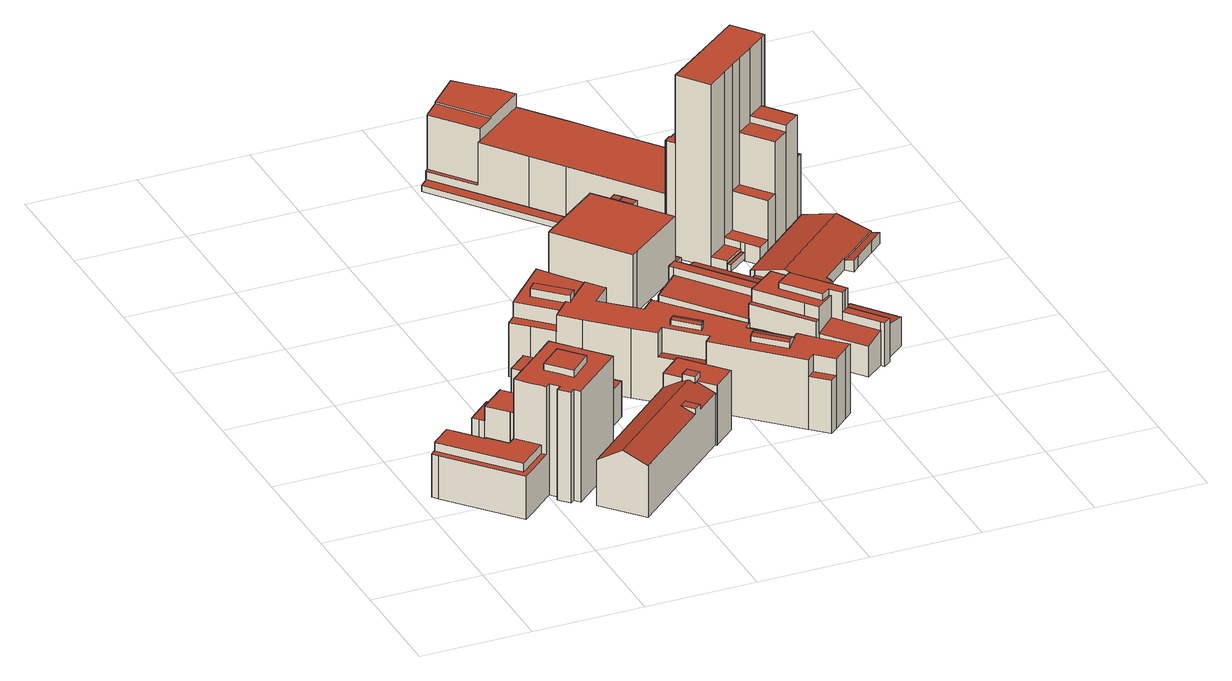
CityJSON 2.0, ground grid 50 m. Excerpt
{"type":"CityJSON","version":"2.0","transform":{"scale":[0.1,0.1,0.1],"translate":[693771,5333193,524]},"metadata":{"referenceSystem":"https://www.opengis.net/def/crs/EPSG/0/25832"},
"CityObjects":{
"building1":{"type":"Building","attributes":{"name":"Media Works Munich","Gemeindeschluessel":"09162000","HoeheDach":"588.160","HoeheGrund":"532.928","Methode":"2000","NiedrigsteTraufeDesGebaeudes":"538.990","Geometrietyp2DReferenz":"3000","function":"31001_2000","roofType":"1000","measuredHeight":55.23,"storeysAboveGround":14},"geometry":[{"type":"MultiSurface","lod":"2","boundaries":[[[0,1,2,3]],[[4,5,6,7]],[[8,9,10,11,12,13,14,15]],[[16,17,18,19]],[[20,21,22,23]],[[24,25,26,27]],[[28,29,30,31,32,5,4,33,34,35]],[[36,37,38,39]],[[40,41,42,43,44,45,46]],[[47,48,11,10]],[[49,50,17,16,51,52,53,54,55]],[[56,57,58,59,60,61]],[[30,29,62,63]],[[64,65,66,67]],[[68,69,28,35]],[[70,71,72,73,74,75]],[[76,77,78,79,80,81]],[[82,83,84,85]],[[39,38,86,87]],[[88,89,90,91]],[[18,17,50,49,92,93,41,40,94]],[[27,26,95,96]],[[62,97,98,99,100,101,102,103,104,63]],[[47,105,85,84,106,48]],[[37,107,108,90,89,86,38]],[[92,109,110,93]],[[111,7,6,112,107,37,36]],[[96,95,61,60]],[[113,114,115,116]],[[117,118,119,120]],[[121,66,122,123]],[[124,94,40,46]],[[125,12,83,82]],[[103,102,32,31]],[[123,122,21,20]],[[126,57,56,61,95,26,25,127,128,129,130,131,132]],[[13,12,125,133,134]],[[135,136,137,138]],[[23,22,1,0]],[[139,140,55,54,141,119,118,142,143,2,1,22,21,122,66,65,137,136,144,145,8,100,99,98],[113,116,71,70,75]],[[146,147,143,142,118,117]],[[116,115,72,71]],[[125,82,85,105,47,10,9,148,149,150,151,152,153,133]],[[107,112,154,108]],[[135,155,58,57,126,144,136]],[[156,127,25,24]],[[67,157,77,76,81,158,64]],[[19,18,94,124]],[[48,106,84,83,12,11]],[[73,72,115,114,74]],[[121,159,78,77,157,67,66]],[[155,135,138,160,161,80,79,78,159,121,123,20,23,0,3,147,146,117,120,162,53,52,51,16,19,124,46,45,44,163,164,68,35,34,33,4,7,111,36,39,87,88,91,165,166,167,15,14,13,134,168,169,156,24,27,96,60,59,58]],[[134,133,153,168]],[[145,144,126,132,148,9,8]],[[110,109,170,97,62,29,28,69,171,172,43,42]],[[162,120,119,141,54,53]],[[153,152,128,127,156,169,168]],[[132,131,130,150,149,148]],[[151,150,130,129,128,152]],[[44,43,172,163]],[[93,110,42,41]],[[163,172,171,164]],[[6,5,32,102,101,173,154,112]],[[75,74,114,113]],[[173,166,165,91,90,108,154]],[[164,171,69,68]],[[63,104,103,31,30]],[[87,86,89,88]],[[3,2,143,147]],[[170,109,92,49,55,140,139,98,97]],[[8,15,167,166,173,101,100]],[[137,65,64,158,81,80,161,160,138]]],"semantics":{"surfaces":[{"type":"WallSurface"},{"type":"RoofSurface"},{"type":"GroundSurface"}],"values":[0,0,0,0,0,0,0,0,0,0,0,0,0,0,0,0,0,0,0,0,1,0,0,0,1,0,0,0,0,0,0,0,0,0,0,1,0,0,0,1,0,0,1,0,0,0,1,0,1,1,0,2,0,0,1,0,0,0,0,0,0,0,1,0,0,0,1,0,0,0,0,0]}}]},
"building2":{"type":"Building","attributes":{"Gemeindeschluessel":"09162000","HoeheDach":"564.644","HoeheGrund":"534.026","Methode":"2000","NiedrigsteTraufeDesGebaeudes":"555.110","Geometrietyp2DReferenz":"3000","function":"31001_2000","roofType":"3100","measuredHeight":30.62,"storeysAboveGround":6},"geometry":[{"type":"MultiSurface","lod":"2","boundaries":[[[174,175,176,177,178]],[[179,180,181,182,183,184]],[[185,186,187,188,189,178,177]],[[190,191,192,193]],[[194,195,196,197,198,199]],[[192,191,200]],[[201,202,189,188,203,204]],[[205,206,184,183]],[[207,204,203,208,205,183,182,197,196]],[[187,208,203,188]],[[209,186,185,180,179]],[[198,197,182,181]],[[210,207,196,195]],[[206,209,179,184]],[[211,190,193]],[[206,205,208,187,186,209]],[[194,212,175,174,202,201,210,195]],[[175,212,213,200,191,190,211,176]],[[207,210,201,204]],[[185,177,176,211,193,192,200,213,199,198,181,180]],[[174,178,189,202]],[[194,199,213,212]]],"semantics":{"surfaces":[{"type":"WallSurface"},{"type":"RoofSurface"},{"type":"GroundSurface"}],"values":[0,0,1,1,0,0,0,0,1,0,0,0,0,1,0,0,2,0,0,1,0,0]}}]},
"building3":{"type":"Building","attributes":{"Gemeindeschluessel":"09162000","HoeheDach":"560.500","HoeheGrund":"524.645","Methode":"2000","NiedrigsteTraufeDesGebaeudes":"541.057","Geometrietyp2DReferenz":"3000","function":"31001_2000","roofType":"1000","measuredHeight":35.85,"storeysAboveGround":6},"geometry":[{"type":"MultiSurface","lod":"2","boundaries":[[[214,215,216]],[[217,218,219,220,221,222,223,224,225,226,227,228,229,230,231]],[[232,233,234,235,236,237,238,239,240]],[[241,242,243,214,216,244]],[[245,224,223,246]],[[247,234,233,248]],[[249,250,251,252]],[[242,253,243]],[[254,255,256,257]],[[258,259,260,261]],[[262,263,264,265,266]],[[247,267,268,269]],[[270,271,272,273]],[[274,275,276,277,278,279]],[[280,281,282,283,284,285,286]],[[287,285,284,288,289,290,291,292]],[[215,214,243,293,294,295,296]],[[297,298,299,300]],[[256,255,301,302,303,304,305]],[[304,303,231,230,229,228,227,306,307,308,309,310,311]],[[312,313,275,274]],[[314,315,316,317]],[[318,314,317,319]],[[291,320,321,292]],[[322,323,271,270]],[[290,289,288,324,325,326,320,291]],[[260,259,321,320,326,325,324,283,282,327,316,315,272,271,323,328,329,330,331,253,242,332,333,334,335,336,337,216,215,296,338,251,250,339,340,341,342,343,268,267,344,232,240,345,346,347,348,349,350,351],[278,277,352,353,354,279]],[[270,273,355,356,357,281,280,286,358,359,258,261,360,254,257,361,311,310,309,308,307,306,362,363,245,246,364,365,239,238,237,236,366,367,368,369,370,371,372,249,252,373,374,297,300,375,376,377,378,322]],[[334,379,380,335]],[[379,381,382,380]],[[248,344,267,247]],[[362,226,225,363]],[[365,345,240,239]],[[338,383,373,252,251]],[[380,382,384,244,216,337,336,335]],[[334,333,332,242,241,385,381,379]],[[233,232,344,248]],[[374,386,298,297]],[[381,385,384,382]],[[219,266,265,220]],[[257,256,305,361]],[[218,349,348,263,262,266,219]],[[236,235,387,366]],[[354,353,352,388,313,312]],[[222,346,345,365,364,246,223]],[[385,241,244,384]],[[347,264,263,348]],[[360,261,260,351,301,255,254]],[[368,343,342,369]],[[220,265,264,347,221]],[[354,312,274,279]],[[306,227,226,362]],[[293,243,253,331,389]],[[369,342,341,370]],[[277,276,388,352]],[[363,225,224,245]],[[314,318,356,355,273,272,315]],[[383,338,296,295]],[[373,383,386,374]],[[330,376,375,300,299,389,331]],[[339,250,249,372,371,340]],[[359,358,287,292,321,259,258]],[[376,330,329,377]],[[221,347,346,222]],[[294,293,389,299,298,386,383,295]],[[361,305,304,311]],[[247,269,387,235,234]],[[284,283,324,288]],[[302,217,231,303]],[[370,341,340,371]],[[313,388,276,275]],[[357,356,318,319,327,282,281]],[[351,350,349,218,217,302,301]],[[328,323,322,378,377,329]],[[343,368,367,366,387,269,268]],[[317,316,327,319]],[[286,285,287,358]]],"semantics":{"surfaces":[{"type":"WallSurface"},{"type":"RoofSurface"},{"type":"GroundSurface"}],"values":[0,1,0,1,0,1,0,0,0,0,1,0,0,0,0,1,0,0,1,0,1,0,1,0,0,0,1,2,0,1,0,0,0,0,0,0,0,0,1,0,0,0,0,0,0,0,0,0,0,0,0,0,0,0,0,0,0,0,0,0,0,0,0,0,1,0,1,0,0,0,1,0,0,0,0,0,0]}}]},
"building4":{"type":"Building","attributes":{"Gemeindeschluessel":"09162000","HoeheDach":"561.360","HoeheGrund":"533.099","Methode":"2000","NiedrigsteTraufeDesGebaeudes":"561.360","Geometrietyp2DReferenz":"3000","function":"31001_2000","roofType":"1000","measuredHeight":28.26,"storeysAboveGround":5},"geometry":[{"type":"MultiSurface","lod":"2","boundaries":[[[390,391,392,393]],[[394,395,396,397]],[[398,399,400,401]],[[397,396,402,403]],[[398,401,404,405,390,393,394,397,403]],[[404,406,407,405]],[[405,407,391,390]],[[401,400,406,404]],[[393,392,395,394]],[[403,402,399,398]],[[402,396,395,392,391,407,406,400,399]]],"semantics":{"surfaces":[{"type":"WallSurface"},{"type":"GroundSurface"},{"type":"RoofSurface"}],"values":[0,0,0,0,1,0,0,0,0,0,2]}}]},
"building5":{"type":"Building","attributes":{"Gemeindeschluessel":"09162000","HoeheDach":"535.090","HoeheGrund":"532.349","Methode":"2000","NiedrigsteTraufeDesGebaeudes":"535.090","Geometrietyp2DReferenz":"3000","function":"51009_1610","roofType":"1000","measuredHeight":2.74},"geometry":[{"type":"MultiSurface","lod":"2","boundaries":[[[408,409,410,411]],[[411,410,412,413]],[[414,415,416,417]],[[417,416,418,419]],[[419,418,409,408]],[[412,410,409,418,416,415,420]],[[413,412,420,421]],[[421,420,415,414]],[[421,414,417,419,408,411,413]]],"semantics":{"surfaces":[{"type":"WallSurface"},{"type":"RoofSurface"},{"type":"GroundSurface"}],"values":[0,0,0,0,0,1,0,0,2]}}]},
"building6":{"type":"Building","attributes":{"Gemeindeschluessel":"09162000","HoeheDach":"561.681","HoeheGrund":"533.805","Methode":"2000","NiedrigsteTraufeDesGebaeudes":"561.681","Geometrietyp2DReferenz":"3000","function":"31001_2000","roofType":"1000","measuredHeight":27.88,"storeysAboveGround":5},"geometry":[{"type":"MultiSurface","lod":"2","boundaries":[[[422,423,424,425]],[[426,422,425,427]],[[427,428,429,426]],[[426,429,423,422]],[[428,424,423,429]],[[425,424,428,427]]],"semantics":{"surfaces":[{"type":"WallSurface"},{"type":"GroundSurface"},{"type":"RoofSurface"}],"values":[0,1,0,0,2,0]}}]},
"building7":{"type":"Building","attributes":{"Gemeindeschluessel":"09162000","HoeheDach":"561.709","HoeheGrund":"533.811","Methode":"2000","NiedrigsteTraufeDesGebaeudes":"561.709","Geometrietyp2DReferenz":"3000","function":"31001_2000","roofType":"1000","measuredHeight":27.9,"storeysAboveGround":5},"geometry":[{"type":"MultiSurface","lod":"2","boundaries":[[[430,431,428,427]],[[425,424,432,433]],[[431,432,424,428]],[[427,428,424,425]],[[427,425,433,430]],[[433,432,431,430]]],"semantics":{"surfaces":[{"type":"WallSurface"},{"type":"RoofSurface"},{"type":"GroundSurface"}],"values":[0,0,1,0,2,0]}}]},
"building8":{"type":"Building","attributes":{"Gemeindeschluessel":"09162000","HoeheDach":"539.381","HoeheGrund":"533.630","Methode":"1000","NiedrigsteTraufeDesGebaeudes":"539.380","Geometrietyp2DReferenz":"3000","function":"51009_1610","roofType":"1000","measuredHeight":5.75},"geometry":[{"type":"MultiSurface","lod":"2","boundaries":[[[434,435,436,437]],[[438,439,440,441]],[[442,443,444,445]],[[446,447,448,449]],[[450,451,447,446]],[[441,440,444,443]],[[450,442,445,451]],[[449,448,436,435]],[[434,437,439,438]],[[445,444,440,439,437,436,448,447,451]],[[442,450,446,449,435,434,438,441,443]]],"semantics":{"surfaces":[{"type":"WallSurface"},{"type":"RoofSurface"},{"type":"GroundSurface"}],"values":[0,0,0,0,0,0,0,0,0,1,2]}}]},
"building9":{"type":"Building","attributes":{"Gemeindeschluessel":"09162000","HoeheDach":"549.421","HoeheGrund":"532.740","Methode":"2000","NiedrigsteTraufeDesGebaeudes":"537.159","Geometrietyp2DReferenz":"3000","function":"31001_2000","roofType":"2100","measuredHeight":16.68,"storeysAboveGround":1},"geometry":[{"type":"MultiSurface","lod":"2","boundaries":[[[452,453,454,455]],[[456,457,458,459,460]],[[461,462,463,464,465,466,467,459,458,468,469,470,471]],[[472,473,474,475]],[[464,476,477,465]],[[456,454,453,478,474,473,479,457]],[[470,480,481,471]],[[467,482,460,459]],[[483,484,460,482]],[[484,455,454,456,460]],[[475,481,480,485,472]],[[483,486,455,484]],[[462,452,487,463]],[[469,485,480,470]],[[468,458,457,479,488,489]],[[469,468,489,490,485]],[[491,472,485,490]],[[461,471,481,475,474,478]],[[492,477,476,487,452,455,486]],[[465,477,492,466]],[[488,479,473,472,491]],[[467,466,492,486,483,482]],[[463,487,476,464]],[[491,490,489,488]],[[461,478,453,452,462]]],"semantics":{"surfaces":[{"type":"WallSurface"},{"type":"GroundSurface"},{"type":"RoofSurface"}],"values":[0,0,1,0,0,2,0,0,2,0,2,0,0,0,0,0,0,0,2,0,0,0,0,2,0]}}]},
"building10":{"type":"Building","attributes":{"name":"Autospeicher","Gemeindeschluessel":"09162000","HoeheDach":"565.020","HoeheGrund":"532.185","Methode":"2000","NiedrigsteTraufeDesGebaeudes":"538.825","Geometrietyp2DReferenz":"3000","function":"31001_2000","roofType":"1000","measuredHeight":32.84,"storeysAboveGround":6},"geometry":[{"type":"MultiSurface","lod":"2","boundaries":[[[493,494,495,496,497,498]],[[499,500,501,502]],[[503,494,493,504]],[[504,493,498,505]],[[503,506,507,508,495,494]],[[509,510,511,512,513]],[[500,512,511,514,515,516,517,518,501]],[[519,499,502,520,521]],[[522,523,524,525]],[[526,527,528,529]],[[509,513,530,531]],[[532,533,523,522]],[[534,517,516,535]],[[536,537,520,502,501,518]],[[525,524,538,539]],[[540,513,512,500,499,519]],[[496,540,519,521,497]],[[536,518,517,534]],[[541,514,511,510]],[[540,508,507,542,528,527,538,524,523,533,530,513]],[[543,542,507,506]],[[529,528,542,543]],[[495,508,540,496]],[[531,530,533,532]],[[544,515,514,541]],[[539,538,527,526]],[[503,504,505,537,536,534,535,544,541,510,509,531,532,522,525,539,526,529,543,506]],[[537,505,498,497,521,520]],[[535,516,515,544]]],"semantics":{"surfaces":[{"type":"RoofSurface"},{"type":"WallSurface"},{"type":"GroundSurface"}],"values":[0,1,1,1,1,1,0,0,1,1,1,1,1,1,1,1,1,1,1,0,1,1,1,1,1,1,2,1,1]}}]},
"building11":{"type":"Building","attributes":{"Gemeindeschluessel":"09162000","HoeheDach":"558.780","HoeheGrund":"529.280","Methode":"2000","NiedrigsteTraufeDesGebaeudes":"542.969","Geometrietyp2DReferenz":"3000","function":"31001_2000","roofType":"1000","measuredHeight":29.5,"storeysAboveGround":5},"geometry":[{"type":"MultiSurface","lod":"2","boundaries":[[[545,546,547,548]],[[549,550,551,552,553]],[[552,551,554,555]],[[556,557,549,553,558,559,560,561,562,563,564,565,566,567,568]],[[568,569,570,556]],[[571,552,555,572,573]],[[566,574,575,567]],[[576,577,578,579]],[[562,548,547,580,563]],[[581,582,583,584]],[[557,585,550,549]],[[586,581,587,570]],[[553,552,571,558]],[[567,575,569,568]],[[560,588,589,561]],[[590,591,592,593]],[[572,594,595,596,573]],[[584,583,597,554]],[[574,598,579,599]],[[551,550,585,587,581,584,554]],[[596,595,546,545]],[[586,570,569,575,574,599]],[[599,579,578,582,581,586]],[[600,601,577,576]],[[556,570,587,585,557]],[[593,592,601,600]],[[597,583,582,578,577,601,592,591]],[[559,573,596,588,560]],[[558,571,573,559]],[[563,580,602,564]],[[597,591,590,594,572,555,554]],[[564,602,603,565]],[[546,595,594,590,593,600,576,579,598,603,602,580,547]],[[565,603,598,574,566]],[[561,589,548,562]],[[588,596,545,548,589]]],"semantics":{"surfaces":[{"type":"WallSurface"},{"type":"GroundSurface"},{"type":"RoofSurface"}],"values":[0,0,0,1,0,2,0,0,0,0,0,0,0,0,0,0,0,0,0,2,0,2,0,0,0,0,2,0,0,0,0,0,2,0,0,2]}}]},
"building12":{"type":"Building","attributes":{"Gemeindeschluessel":"09162000","HoeheDach":"542.035","HoeheGrund":"531.202","Methode":"2000","NiedrigsteTraufeDesGebaeudes":"539.727","Geometrietyp2DReferenz":"3000","function":"31001_2000","roofType":"2100","measuredHeight":10.83,"storeysAboveGround":1},"geometry":[{"type":"MultiSurface","lod":"2","boundaries":[[[604,605,606,607]],[[608,609,610,611]],[[612,613,605,604]],[[611,610,613,612]],[[607,606,609,608]],[[612,604,607,608,611]],[[605,613,610,609,606]]],"semantics":{"surfaces":[{"type":"WallSurface"},{"type":"GroundSurface"},{"type":"RoofSurface"}],"values":[0,0,0,0,0,1,2]}}]},
"building13":{"type":"Building","attributes":{"Gemeindeschluessel":"09162000","HoeheDach":"535.960","HoeheGrund":"532.947","Methode":"2000","NiedrigsteTraufeDesGebaeudes":"535.960","Geometrietyp2DReferenz":"3000","function":"31001_2000","roofType":"1000","measuredHeight":3.01,"storeysAboveGround":1},"geometry":[{"type":"MultiSurface","lod":"2","boundaries":[[[614,615,616,617]],[[618,619,620,621]],[[617,618,621,614]],[[621,620,615,614]],[[615,620,619,616]],[[617,616,619,618]]],"semantics":{"surfaces":[{"type":"WallSurface"},{"type":"GroundSurface"},{"type":"RoofSurface"}],"values":[0,0,1,0,2,0]}}]},
"building14":{"type":"Building","attributes":{"Gemeindeschluessel":"09162000","HoeheDach":"538.760","HoeheGrund":"532.860","Methode":"2000","NiedrigsteTraufeDesGebaeudes":"538.760","Geometrietyp2DReferenz":"3000","function":"51009_1610","roofType":"1000","measuredHeight":5.9},"geometry":[{"type":"MultiSurface","lod":"2","boundaries":[[[622,623,624,625]],[[626,627,628,629]],[[625,624,630,631]],[[629,628,623,622]],[[625,631,632,633,634,635,626,629,622]],[[635,636,627,626]],[[632,637,638,633]],[[623,628,627,636,639,638,637,630,624]],[[633,638,639,634]],[[634,639,636,635]],[[631,630,637,632]]],"semantics":{"surfaces":[{"type":"WallSurface"},{"type":"GroundSurface"},{"type":"RoofSurface"}],"values":[0,0,0,0,1,0,0,2,0,0,0]}}]},
"building15":{"type":"Building","attributes":{"Gemeindeschluessel":"09162000","HoeheDach":"618.160","HoeheGrund":"532.157","Methode":"2000","NiedrigsteTraufeDesGebaeudes":"537.260","Geometrietyp2DReferenz":"3000","function":"31001_2000","roofType":"1000","measuredHeight":86,"storeysAboveGround":27},"geometry":[{"type":"MultiSurface","lod":"2","boundaries":[[[640,641,642,643,644]],[[645,646,641,640]],[[647,648,649,650]],[[651,652,653,654,655]],[[656,657,658,649]],[[526,659,660,539]],[[661,662,663,664,665,652]],[[666,662,661,667,668]],[[669,670,671,664,672]],[[673,674,675,676]],[[665,677,678,653,652]],[[679,656,680,681]],[[539,660,682,525]],[[683,684,685,686]],[[687,667,651,655]],[[525,682,688,689]],[[690,691,692,693]],[[674,694,657,656,679]],[[695,687,655,696]],[[692,691,697,641,646,688,682,660,659,698,685,684]],[[644,643,699,700]],[[689,688,646,645]],[[529,698,659,526]],[[701,647,650,702]],[[696,655,654,703,691,690]],[[704,702,705,678,677]],[[672,664,663,706]],[[681,675,674,679]],[[664,671,677,665]],[[670,701,702,704]],[[693,692,684,683]],[[691,703,707,697]],[[708,681,680,648,647,709]],[[706,663,662,666]],[[648,680,656,649]],[[671,670,704,677]],[[687,695,668,667]],[[654,653,678,705,658,657,694,699,643,642,707,703]],[[686,685,698,529]],[[676,675,681,708]],[[650,649,658,705,702]],[[700,699,694,674,673]],[[695,696,690,693,683,686,529,526,539,525,689,645,640,644,700,673,676,708,709,669,672,706,666,668]],[[697,707,642,641]],[[709,647,701,670,669]],[[667,661,652,651]]],"semantics":{"surfaces":[{"type":"WallSurface"},{"type":"RoofSurface"},{"type":"GroundSurface"}],"values":[0,0,0,0,0,0,1,0,0,0,0,0,0,0,1,0,0,0,0,1,0,0,0,1,0,0,0,1,0,0,0,0,0,0,1,1,0,1,0,0,0,0,2,0,0,0]}}]},
"building16":{"type":"Building","attributes":{"Gemeindeschluessel":"09162000","HoeheDach":"542.266","HoeheGrund":"532.730","Methode":"2000","NiedrigsteTraufeDesGebaeudes":"536.430","Geometrietyp2DReferenz":"3000","function":"31001_2000","roofType":"3100","measuredHeight":9.54},"geometry":[{"type":"MultiSurface","lod":"2","boundaries":[[[710,711,712,713,714,715]],[[716,717,718,719]],[[719,718,720,721]],[[722,723,724,714,713]],[[725,726,727,728]],[[729,730,728,727]],[[721,720,731,732]],[[733,734,735,722,713,712]],[[736,737,738,739]],[[740,739,738,724,723,741]],[[742,711,710,743]],[[744,745,746,747]],[[726,725,748,749]],[[725,728,730,750,751,746,745,715,714,724,738,737,752,753,748]],[[716,747,746,751,754,717]],[[754,751,750,755]],[[729,727,726,749,756,757,736,739,740,734,733,742,743,758,744,747,716,719,721,732]],[[740,741,735,734]],[[744,758,743,710,715,745]],[[731,720,718,717,754,755]],[[722,735,741,723]],[[749,748,753,756]],[[756,753,752,757]],[[729,732,731,755,750,730]],[[733,712,711,742]],[[737,736,757,752]]],"semantics":{"surfaces":[{"type":"RoofSurface"},{"type":"WallSurface"},{"type":"GroundSurface"}],"values":[0,1,1,1,1,1,1,1,1,1,1,1,1,0,1,1,2,1,1,0,0,1,1,1,1,1]}}]}
},
"vertices":[
[546,253,89],[546,253,610],[526,276,610],[526,276,89],[412,658,89],[412,658,328],[336,743,328],[336,743,89],[592,677,610],[592,677,289],[750,816,289],[750,816,312],[767,832,312],[767,832,89],[750,816,89],[592,677,89],[288,213,89],[288,213,291],[27,509,291],[27,509,89],[781,458,89],[781,458,610],[548,253,610],[548,253,89],[693,1139,89],[693,1139,257],[698,1134,257],[698,1134,89],[232,500,331],[237,504,331],[237,504,153],[411,658,153],[411,658,328],[411,658,89],[237,504,89],[232,500,89],[317,765,89],[317,765,258],[297,788,258],[297,788,89],[27,551,291],[29,553,291],[29,553,331],[39,562,331],[39,562,89],[29,553,89],[27,551,89],[791,766,289],[791,766,312],[435,342,291],[328,248,291],[328,248,89],[435,342,89],[453,358,89],[453,358,610],[435,342,610],[880,927,257],[976,819,257],[976,819,89],[880,927,89],[849,963,89],[849,963,257],[306,426,331],[306,426,153],[721,531,150],[721,531,610],[762,484,610],[762,484,150],[138,607,89],[138,607,331],[523,419,610],[568,368,610],[568,368,642],[523,419,642],[477,470,642],[477,470,610],[777,539,150],[798,516,150],[798,516,89],[777,539,89],[757,562,89],[757,562,150],[799,860,289],[799,860,312],[842,811,312],[842,811,289],[360,845,258],[360,845,89],[407,886,89],[407,886,258],[428,863,258],[428,863,89],[418,361,291],[291,249,291],[7,533,291],[737,1089,257],[737,1089,89],[337,453,331],[337,453,610],[480,579,610],[591,677,610],[591,677,328],[480,579,328],[480,579,153],[337,453,153],[810,783,289],[810,783,312],[336,744,258],[447,842,258],[418,361,331],[291,249,331],[336,744,89],[336,744,328],[576,558,610],[576,558,642],[664,458,642],[664,458,610],[466,306,89],[466,306,610],[485,322,610],[485,322,89],[762,484,89],[782,461,610],[782,461,89],[7,533,89],[767,832,289],[690,567,257],[673,1121,257],[672,1119,257],[856,911,257],[936,820,257],[846,742,257],[671,587,257],[583,1041,289],[583,1041,89],[689,566,89],[689,566,610],[721,530,610],[721,530,89],[389,393,610],[418,361,610],[454,358,610],[487,283,610],[507,260,610],[690,567,610],[671,587,610],[487,283,89],[507,260,89],[671,587,289],[846,742,289],[936,820,289],[856,911,289],[672,1119,289],[662,1110,289],[447,842,328],[690,567,89],[673,1121,89],[797,514,150],[756,561,150],[797,514,89],[721,531,89],[756,561,89],[454,358,89],[45,568,89],[117,630,89],[447,842,89],[447,841,89],[591,677,89],[662,1110,89],[672,1119,89],[389,393,331],[117,630,331],[45,568,331],[447,841,328],
[587,185,100],[739,10,100],[739,10,344],[664,96,387],[587,185,314],[1160,494,406],[1160,494,376],[1172,504,376],[1172,504,380],[1195,525,380],[1195,525,406],[1141,516,387],[1123,537,370],[1135,547,370],[1073,619,311],[1071,617,311],[1084,313,369],[1115,341,369],[1072,391,369],[1040,363,369],[1231,433,100],[1234,436,100],[1234,436,380],[1233,435,380],[1233,435,341],[1231,433,341],[1115,341,344],[1175,708,100],[1071,617,100],[1073,619,380],[1175,708,380],[1158,568,380],[1158,568,406],[1335,524,380],[1135,547,380],[1123,537,406],[1335,524,100],[1084,313,344],[1226,438,100],[1226,438,344],
[1600,858,324],[1600,858,333],[1591,848,333],[929,1331,328],[974,1380,328],[862,1486,328],[895,1522,328],[1021,1404,328],[1110,1496,328],[1097,1514,328],[1031,1602,328],[976,1678,328],[975,1679,328],[932,1634,328],[895,1594,328],[859,1556,328],[825,1520,328],[780,1471,328],[1171,1417,333],[1171,1417,184],[1180,1406,184],[1234,1337,184],[1234,1337,6],[1180,1406,6],[1171,1417,6],[1169,1419,6],[1169,1419,333],[1684,706,361],[1708,739,333],[1715,750,324],[1565,818,361],[1031,1602,6],[1097,1514,6],[1243,1197,171],[1091,1335,171],[1511,1008,6],[1511,1008,333],[1587,924,333],[1587,924,6],[1715,750,333],[894,1297,6],[894,1297,257],[815,1371,257],[815,1371,6],[1130,1076,6],[1130,1076,333],[978,1218,333],[978,1218,6],[974,1380,365],[988,1368,365],[1021,1404,365],[895,1522,365],[862,1486,365],[1243,1197,333],[1301,1254,333],[1301,1254,184],[1861,569,6],[1861,569,333],[1798,513,333],[1798,513,6],[1289,1037,357],[1302,1051,361],[1315,1065,357],[1315,1065,333],[1302,1051,333],[1289,1037,333],[1368,853,6],[1689,552,6],[1689,552,333],[1368,853,333],[1368,853,221],[1367,854,221],[1367,854,6],[1295,921,221],[1400,888,216],[1368,919,216],[1267,1013,216],[1248,1031,216],[1216,995,221],[1715,750,313],[1600,858,313],[1563,892,313],[1563,892,333],[1662,841,6],[1662,841,313],[1731,769,313],[1731,769,6],[896,1295,257],[929,1331,257],[780,1471,257],[777,1469,257],[746,1435,257],[932,1634,6],[895,1594,6],[859,1556,6],[825,1520,6],[780,1471,6],[777,1469,6],[1387,945,357],[1398,961,361],[1797,513,254],[1797,513,333],[1723,582,333],[1723,582,254],[1763,483,254],[1691,551,254],[1248,1031,333],[1216,995,333],[1897,600,6],[1897,600,333],[1400,888,333],[1368,919,333],[1267,1013,333],[1691,551,333],[1895,603,333],[1813,684,333],[1737,763,333],[1732,768,333],[1684,706,333],[1670,686,333],[1656,667,333],[1534,781,333],[1549,800,333],[1565,818,333],[1590,920,333],[1467,1058,333],[1446,1082,333],[1442,1087,333],[1372,1169,333],[1302,1253,333],[1091,1335,333],[1167,1423,333],[1110,1496,333],[1021,1404,333],[988,1368,333],[974,1380,333],[929,1331,333],[896,1295,333],[1409,977,333],[1398,961,333],[1387,945,333],[1797,513,6],[1763,483,6],[1691,551,6],[1295,921,6],[1216,995,6],[896,1295,6],[746,1435,6],[975,1679,6],[976,1678,6],[1110,1496,6],[1167,1423,6],[1300,1256,6],[1301,1254,6],[1302,1253,6],[1372,1169,6],[1442,1087,6],[1446,1082,6],[1467,1058,6],[1590,920,6],[1627,880,6],[1732,768,6],[1737,763,6],[1813,684,6],[1895,603,6],[1656,667,360],[1534,781,360],[1670,686,365],[1549,800,365],[1590,920,313],[1565,818,360],[1684,706,360],[1627,880,313],[1300,1256,184],[1409,977,357],[1732,768,313],
[1473,1975,91],[1473,1975,374],[1513,1924,374],[1513,1924,91],[1632,1770,91],[1632,1770,374],[1376,1571,374],[1376,1571,91],[1109,1860,91],[1109,1860,374],[1134,1880,374],[1134,1880,91],[1350,1551,374],[1350,1551,91],[1391,2080,91],[1448,2007,91],[1391,2080,374],[1448,2007,374],
[1688,1993,83],[1688,1993,111],[1701,1977,111],[1701,1977,83],[1658,1943,111],[1658,1943,83],[1007,2867,83],[1007,2867,111],[1298,2493,111],[1298,2493,83],[1403,2359,111],[1403,2359,83],[970,2827,111],[970,2827,83],
[1474,2028,98],[1474,2028,377],[1500,1996,377],[1500,1996,98],[1448,2007,98],[1473,1975,98],[1473,1975,377],[1448,2007,377],
[1513,1924,98],[1513,1924,377],[1539,1945,377],[1539,1945,98],
[1672,1801,96],[1430,2111,96],[1430,2111,154],[1672,1801,154],[1632,1770,96],[1632,1770,154],[1513,1924,154],[1513,1924,96],[1500,1996,96],[1539,1945,96],[1539,1945,154],[1500,1996,154],[1448,2007,96],[1448,2007,154],[1391,2080,154],[1391,2080,96],[1474,2028,96],[1474,2028,154],
[1801,1257,217],[1801,1257,254],[1544,1583,254],[1544,1583,217],[1529,1602,254],[1562,1628,254],[1562,1628,87],[1529,1602,87],[1529,1602,157],[1834,1283,87],[1801,1257,87],[1717,1191,87],[1698,1175,87],[1697,1175,87],[1441,1499,87],[1425,1520,87],[1667,1711,87],[1682,1690,87],[1940,1365,87],[1847,1293,87],[1582,1612,216],[1582,1612,254],[1838,1287,254],[1838,1287,216],[1698,1175,192],[1697,1175,192],[1834,1283,254],[1566,1631,254],[1940,1365,191],[1847,1293,214],[1425,1520,132],[1439,1501,132],[1544,1583,157],[1682,1690,191],[1439,1501,192],[1717,1191,197],[1566,1631,157],[1667,1711,132],[1682,1690,132],[1582,1612,157],[1441,1499,192],
[1006,2869,148],[1007,2867,148],[1154,2679,148],[1169,2690,148],[1018,2883,148],[1005,2870,148],[1245,2750,403],[1245,2750,410],[1086,2955,410],[1086,2955,403],[1007,2867,82],[1006,2869,82],[1005,2870,82],[1298,2493,82],[1298,2493,349],[1154,2679,349],[1413,2881,82],[1409,2886,82],[1409,2886,410],[1413,2881,410],[1413,2881,349],[1370,2937,410],[1368,2939,410],[1328,2977,410],[1274,3028,410],[1211,3087,410],[1169,2690,403],[1023,2889,403],[1018,2883,403],[1805,2377,82],[1805,2377,349],[1960,2179,349],[1960,2179,82],[1702,1975,82],[1702,1975,349],[1701,1977,349],[1701,1977,82],[1558,2696,349],[1558,2696,82],[1662,2561,82],[1662,2561,349],[1274,3028,82],[1328,2977,82],[1211,3087,82],[1023,2889,82],[1962,2177,349],[1962,2177,82],[1169,2690,349],[1370,2937,82],[1403,2359,349],[1403,2359,82],[1368,2939,82],
[1867,1001,262],[1867,1001,319],[1717,1191,319],[1717,1191,262],[2146,820,53],[2146,820,257],[2135,834,257],[2135,834,217],[2135,834,53],[2026,972,257],[2026,972,217],[2169,860,53],[2180,846,53],[2051,768,53],[1910,947,53],[1890,932,53],[1698,1175,53],[1717,1191,53],[1801,1257,53],[1834,1283,53],[1847,1293,53],[2035,1054,53],[2128,1127,53],[2273,943,53],[2273,943,190],[2169,860,216],[2051,768,196],[1993,1013,217],[1910,947,196],[2035,1054,213],[2128,1127,190],[1893,1209,319],[1893,1209,348],[2024,1044,348],[2024,1044,319],[1801,1257,319],[2060,998,257],[2060,998,348],[2043,985,348],[2043,985,257],[2180,846,257],[2060,998,216],[2169,860,257],[1890,932,262],[1698,1175,262],[1985,1023,319],[1985,1023,348],[1946,992,348],[1946,992,319],[1993,1013,319],[1910,947,319],[1910,947,262],[2026,972,348],[2035,1054,319],[2024,1044,216],[1820,1152,319],[1820,1152,348],[1834,1283,319],[1847,1293,319],
[2035,1054,72],[2035,1054,157],[1847,1293,157],[1847,1293,72],[1940,1365,72],[1940,1365,180],[2089,1177,180],[2089,1177,72],[2128,1127,72],[2128,1127,180],
[1858,1718,90],[1858,1718,120],[1847,1732,120],[1847,1732,90],[1937,1801,90],[1937,1801,120],[1948,1787,120],[1948,1787,90],
[1409,2886,89],[1409,2886,148],[1370,2937,148],[1370,2937,89],[1558,2696,89],[1558,2696,148],[1413,2881,148],[1413,2881,89],[1417,2973,148],[1417,2973,89],[2007,2216,89],[1960,2179,89],[1805,2377,89],[1662,2561,89],[1662,2561,148],[2007,2216,148],[1960,2179,148],[1805,2377,148],
[2065,2206,82],[2065,2206,622],[2065,2206,942],[2107,2152,942],[2107,2152,82],[2036,2243,82],[2036,2243,622],[2167,1868,593],[2167,1868,624],[2064,1998,624],[2064,1998,593],[1890,1861,133],[1890,1861,165],[1890,1861,942],[1801,1791,942],[1801,1791,133],[2140,2058,624],[2140,2058,942],[2064,1998,942],[1702,1975,622],[1962,2177,622],[1937,1801,165],[1948,1787,165],[1992,1731,165],[2046,1773,165],[1944,1904,165],[1948,1787,82],[1937,1801,133],[1937,1801,82],[2095,1812,82],[2095,1812,349],[2046,1773,349],[2046,1773,82],[2162,2076,82],[2162,2076,426],[2265,1944,426],[2265,1944,82],[1944,1904,349],[1944,1904,942],[2140,2058,426],[2243,1927,624],[2243,1927,426],[1960,2179,622],[1671,1959,82],[1671,1959,622],[1698,1980,622],[1698,1980,82],[1847,1732,133],[1958,2182,622],[1958,2182,82],[1699,1922,82],[1699,1922,622],[1675,1953,622],[1675,1953,82],[2162,2076,942],[1847,1732,82],[1801,1791,82],[1890,2070,622],[1701,1977,622],[2165,2078,942],[2165,2078,82],[2095,1812,593],[1992,1942,593],[1699,1922,942],[1992,1942,349],[1992,1942,942],[1992,1731,82],[1890,2070,942],[2243,1927,82],[2167,1868,82],
[2272,1947,139],[1898,1618,139],[1912,1602,145],[1910,1600,145],[1998,1500,183],[2374,1831,183],[2502,1685,87],[2502,1685,140],[2445,1634,140],[2445,1634,87],[2347,1546,140],[2347,1546,87],[1910,1600,124],[2087,1399,124],[2087,1399,145],[2172,1422,134],[2172,1422,87],[2159,1437,87],[2159,1437,140],[2285,1550,87],[2285,1550,140],[2315,1517,141],[2315,1517,87],[1912,1602,87],[1894,1586,87],[1894,1586,124],[2103,1388,87],[2103,1388,140],[2090,1402,145],[2090,1402,87],[2071,1386,87],[2071,1386,124],[1898,1618,87],[2272,1947,87],[2381,1822,87],[2381,1822,180],[2451,1743,150],[2451,1743,87],[2169,1419,134],[2169,1419,87],[2289,1546,139],[2478,1713,139],[2123,1366,132],[2175,1412,132],[2478,1713,131],[2289,1546,131],[2175,1412,87],[2123,1366,87],[2314,1899,87]
]}
